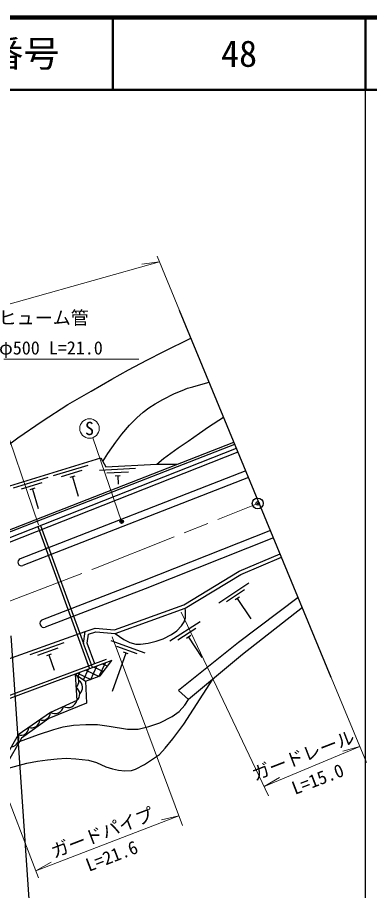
# Model space of a CAD drawing. Units: millimetres at full size, sheet at 1:1000; details may follow other scales. Extents: x 40000 to 680000, y 20000 to 380000.
# Drawn here: x 530793 to 579572, y 259199 to 380000 of the extents above; entities that cross this region are included whole.
import ezdxf
from ezdxf.enums import TextEntityAlignment as Align

# ---------------------------------------------------------------- set-up
doc = ezdxf.new("R2010")
doc.units = ezdxf.units.MM
doc.header["$LTSCALE"] = 1000
doc.header["$PDMODE"] = 32
doc.header["$PDSIZE"] = 500
doc.linetypes.add('CHAIN', pattern=[18.5, 12, -1.5, 3.5, -1.5])
for name, color, linetype, lineweight in [('M-BGD', 7, 'Continuous', 25), ('M-BGD-HTXT', 7, 'Continuous', 13), ('M-BMK', 2, 'CHAIN', 13), ('M-BMK-OTRS', 5, 'Continuous', 25), ('M-BMK-SRVR', 3, 'Continuous', 25), ('M-STR-HTXT', 7, 'Continuous', 13), ('M-STR-STRC', 7, 'Continuous', 25), ('M-TTL', 2, 'Continuous', 140), ('M-TTL-BAND', 7, 'Continuous', 25), ('M-TTL-LINE', 7, 'Continuous', 50)]:
    doc.layers.add(name, color=color, linetype=linetype, lineweight=lineweight)
doc.layers.add('M-OTRS', color=6, linetype='Continuous')
doc.layers.add('M-TTL-TXT', color=7, linetype='Continuous')
doc.styles.add('ＭＳ ゴシック', font='')
doc.styles.get('ＭＳ ゴシック').set_extended_font_data('MS Gothic')

msp = doc.modelspace()

# ---------------------------------------------------------------- hatches: boundary and pattern name
at = {"layer": 'M-BGD'}
h = msp.add_hatch(dxfattribs=at)
h.set_pattern_fill('USER', color=256, style=0, pattern_type=2)
h.set_pattern_definition([(65, (-0, -0), (-793.0193, 369.791), []), (155, (-0, -0), (-369.791, -793.0193), [])])
h.paths.add_polyline_path([(542237, 288883), (543866, 291025), (538809, 289144), (540210, 288149)])
at = {"layer": 'M-STR-STRC'}
msp.add_hatch(color=256, dxfattribs=at).paths.add_polyline_path([(545450, 310361, -1), (545010, 310122, -0.41421), (545110, 310461, -0.41421)])

# ---------------------------------------------------------------- linework, layer by layer
at = {"layer": 'M-BGD'}
for p, q in [((529159, 308580), (560904, 320958)), ((529413, 307927), (561125, 320424)), ((540527, 318030), (535744, 316571)), ((562433, 317266), (531178, 305095)), ((539702, 317308), (536832, 316433)), ((538733, 316542), (538063, 316338)), ((547135, 317584), (542142, 317330)), ((546160, 317083), (543163, 316931)), ((545034, 316576), (544335, 316540)), ((544684, 316558), (544741, 315434)), ((534986, 316340), (530203, 314882)), ((534161, 315618), (531291, 314743)), ((562816, 316342), (531540, 304163)), ((538398, 316440), (539219, 313749)), ((533192, 314852), (532522, 314648)), ((532857, 314750), (533678, 312060)), ((533609, 309581), (540782, 289878)), ((533981, 309727), (539939, 293363)), ((562842, 301742), (558673, 298982)), ((562257, 300815), (559755, 299158)), ((561546, 299805), (560963, 299418)), ((561254, 299611), (563118, 296797)), ((556112, 296387), (551907, 293681)), ((521168, 288255), (540191, 295029)), ((555514, 295467), (552991, 293844)), ((548477, 292045), (543774, 293741)), ((554791, 294466), (554202, 294088)), ((554496, 294277), (556323, 291439)), ((537197, 293485), (532487, 291808)), ((536406, 292726), (533580, 291719)), ((547384, 291961), (544562, 292978)), ((535474, 291916), (534814, 291681)), ((535144, 291799), (535899, 289679)), ((545820, 292046), (543913, 286755)), ((546150, 291928), (545491, 292165))]:
    msp.add_line(p, q, dxfattribs=at)
for points in [[(502898, 313021), (505894, 313061), (508316, 313232), (511127, 313573), (513295, 313913), (515946, 314480), (519447, 315471), (521669, 316228), (523917, 317345), (526046, 318487), (528484, 320077), (530844, 321823), (534216, 324159), (537792, 326434), (540993, 328292), (543868, 329944), (546200, 331223), (548730, 332571), (551053, 333769), (554823, 335641)], [(542621, 318545), (543326, 319678), (544439, 321230), (545268, 322330), (546330, 323572), (547318, 324582), (548219, 325384), (549013, 325998), (549852, 326536), (550937, 327145), (552573, 327966), (553593, 328395), (554336, 328690), (555070, 328887), (555884, 329128), (557358, 329521)], [(550104, 318185), (551020, 318961), (552031, 319714), (553042, 320462), (554440, 321388), (555994, 322463), (557266, 323338), (559353, 324704)], [(502449, 312077), (498531, 313398), (495671, 312249), (505456, 308339), (512355, 306593), (529215, 308923), (560790, 321235)], [(561345, 319866), (529633, 307369), (526182, 306013), (515159, 302145), (511372, 300844), (506646, 299327), (499095, 296986), (487634, 293732), (482544, 292436), (479454, 291645), (476574, 290992), (471233, 289796), (458657, 287403), (455566, 286897), (452278, 286377), (449135, 285956), (445521, 285524), (441355, 285026), (437118, 284619)], [(512656, 306635), (512264, 308224), (512269, 308968), (513040, 309352), (520192, 312004), (528546, 314847), (542334, 319051), (543029, 317826), (550104, 318185), (552958, 318181)], [(565852, 309011), (548107, 301987), (534258, 296670)], [(566273, 307995), (548507, 300962), (534652, 295643)], [(541211, 290037), (539939, 293363), (540191, 295029), (541583, 295504), (544251, 295275), (553828, 298723), (561514, 303379), (567186, 305790)], [(541537, 290585), (540453, 293419), (540640, 294654), (541645, 294997), (544317, 294768), (554045, 298269), (561742, 302933), (567377, 305328)], [(569685, 299755), (561432, 293526), (553117, 286896)], [(544317, 294768), (545518, 293951), (546372, 293518), (547212, 293273), (547859, 293266), (548907, 293441), (550025, 293680), (550969, 294012), (552125, 294603), (552885, 295142), (553523, 295832), (553878, 296367), (554089, 296945), (554076, 297892), (554045, 298269)], [(570264, 298357), (561975, 291844), (554469, 285617), (553117, 286896)], [(543084, 291160), (526204, 284884), (524220, 282270), (514773, 279227)], [(543866, 291025), (526452, 284549), (524462, 281928), (514235, 278634)], [(538809, 289144), (540210, 288149), (542237, 288883), (543866, 291025)], [(538809, 289144), (539014, 285497), (535371, 283845), (530884, 280738), (529002, 277417), (524181, 273844), (519971, 271613), (515490, 279038)], [(528050, 275699), (530382, 276376), (532110, 276801), (533550, 277080), (534962, 277276), (536296, 277441), (537547, 277492), (538874, 277435), (540648, 277215), (541731, 276922), (543026, 276315), (543954, 276025), (544782, 275842), (545670, 275745), (546584, 275802), (547141, 276005), (548372, 276624), (550468, 278025), (551240, 278913), (552341, 280173), (553848, 282196), (557861, 288431)], [(540210, 288149), (540368, 285147), (535159, 282999), (531344, 280292), (529187, 276484)], [(531090, 279843), (533709, 280807), (535843, 281474), (537139, 281854), (538553, 282076), (540255, 282181), (541892, 282155), (543502, 281919), (546027, 281549), (547510, 281542), (549000, 281878), (550532, 282383), (552234, 283296), (553207, 283984), (554001, 284855), (554469, 285617)]]:
    msp.add_lwpolyline(points, dxfattribs=at)
for centre, radius, start, end in [((531359, 304629), 500, 111.27536, 291.27536), ((534455, 296156), 550, 111.0035, 291.0035), ((538177, 288194), 1141, 310.08129, 56.3415), ((538684, 287308), 1141, 310.08129, 56.3415), ((538279, 286371), 1141, 310.08129, 56.3415), ((537794, 285767), 1250, 241.27459, 347.53479), ((535972, 284941), 1250, 241.27459, 347.53479), ((532740, 282852), 1137, 251.57195, 357.83215), ((534235, 283888), 1137, 251.57195, 357.83215), ((531244, 281816), 1137, 251.57195, 357.83215), ((529791, 280260), 1193, 277.32442, 23.58463)]:
    msp.add_arc(centre, radius, start, end, dxfattribs=at)
at = {"layer": 'M-BGD-HTXT'}
msp.add_line((545230, 310242), (541218, 321857), dxfattribs=at)
msp.add_circle((540777, 323133), 1350, dxfattribs=at)
at = {"layer": 'M-BMK'}
msp.add_lwpolyline([(268720, 274951), (368937, 274828), (391167, 275068), (401184, 275319), (409266, 275523), (417378, 275866), (426348, 276412), (432732, 276871), (441360, 277621), (452367, 278945), (460221, 280128), (468892, 281758), (477039, 283411), (485568, 285459), (493438, 287544), (508000, 291819), (519269, 295522), (528477, 298797), (541367, 303709), (564076, 312761)], dxfattribs=at)
at = {"layer": 'M-BMK-OTRS'}
msp.add_line((574269, 288687), (553246, 339448), dxfattribs=at)
at = {"layer": 'M-BMK-SRVR'}
msp.add_circle((564076, 312761), 750, dxfattribs=at)
at = {"layer": 'M-OTRS'}
msp.add_point((564076, 312761), dxfattribs=at)
at = {"layer": 'M-STR-HTXT'}
for p, q in [((550128, 346978), (553246, 339448)), ((550456, 346187), (548023, 345859)), ((533727, 309780), (525904, 332626)), ((528914, 332726), (547620, 332726)), ((553451, 297711), (565571, 272325)), ((553665, 268177), (543912, 294291)), ((523489, 287548), (533707, 260967)), ((579144, 276917), (574269, 288687)), ((564958, 273607), (578237, 279107)), ((578237, 279107), (575860, 278492)), ((564958, 273607), (567073, 274853)), ((533338, 261926), (553150, 269556)), ((553150, 269556), (550758, 269002)), ((533338, 261926), (535484, 263119))]:
    msp.add_line(p, q, dxfattribs=at)
msp.add_lwpolyline([(452597, 321046), (455299, 321444), (463974, 323049), (472126, 324677), (480661, 326700), (486102, 328124), (550456, 346187)], dxfattribs=at)
at = {"layer": 'M-STR-STRC'}
msp.add_line((529871, 294452), (532388, 258002), dxfattribs=at)
msp.add_circle((545230, 310242), 250, dxfattribs=at)
at = {"layer": 'M-TTL'}
msp.add_line((680000, 380000), (40000, 380000), dxfattribs=at)
at = {"layer": 'M-TTL-BAND'}
msp.add_line((579000, 20000), (579000, 370000), dxfattribs=at)
at = {"layer": 'M-TTL-LINE'}
for p, q in [((543997, 380000), (543997, 370000)), ((579000, 380000), (579000, 370000)), ((40000, 370000), (680000, 370000))]:
    msp.add_line(p, q, dxfattribs=at)

# ---------------------------------------------------------------- texts
at = {"layer": 'M-BGD-HTXT', "style": 'ＭＳ ゴシック'}
msp.add_text('S', height=1833, dxfattribs=at).set_placement((540777, 323133), align=Align.MIDDLE_CENTER)
at = {"layer": 'M-STR-HTXT', "style": 'ＭＳ ゴシック'}
for s, p in [('ヒューム管', (528179, 336985)), ('φ500 L=21.0', (528254, 332818))]:
    msp.add_text(s, height=1833, dxfattribs=at).set_placement(p, align=Align.BOTTOM_LEFT)
for s, p in [('ガードレール', (570897, 276543)), ('L=15.0', (572920, 273256)), ('ガードパイプ', (543066, 265836)), ('L=21.6', (544379, 262611))]:
    msp.add_text(s, height=1833, rotation=21.064, dxfattribs=at).set_placement(p, align=Align.BOTTOM_CENTER)
at = {"layer": 'M-TTL-TXT', "style": 'ＭＳ ゴシック'}
for s, p in [('図面番号', (526622, 375000)), ('48', (561497, 375000))]:
    msp.add_text(s, height=3666, dxfattribs=at).set_placement(p, align=Align.MIDDLE_CENTER)

doc.saveas('drawing.dxf')
